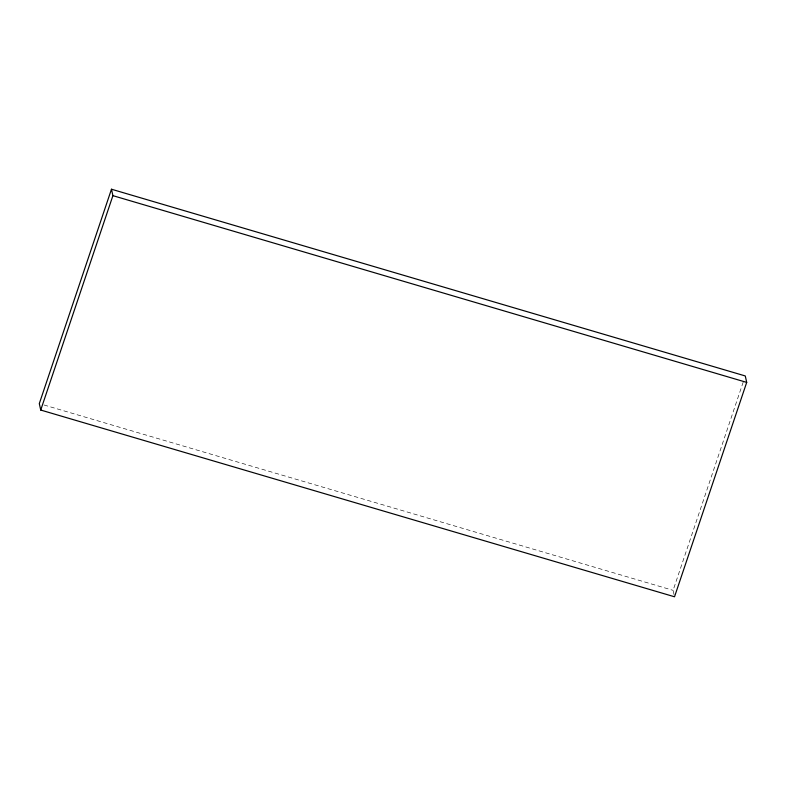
<?xml version="1.0" encoding="UTF-8"?>
<svg xmlns="http://www.w3.org/2000/svg" width="786" height="786" viewBox="0 0 786 786"><rect width="100%" height="100%" fill="white"/><g stroke="black" fill="none" stroke-linecap="round" stroke-linejoin="round"><path stroke-width="0.59" stroke-dasharray="3.93 2.95" d="M674.044 594.638L673.091 590.345L744.096 379.432M44.016 404.986L673.091 590.345"/><path stroke-width="1.18" d="M111.474 189.22L39.3 403.601L40.725 410.046L674.526 596.78L746.7 382.399L745.275 375.954L111.474 189.22L112.909 195.655L40.725 410.046M112.909 195.655L746.7 382.399"/></g></svg>
